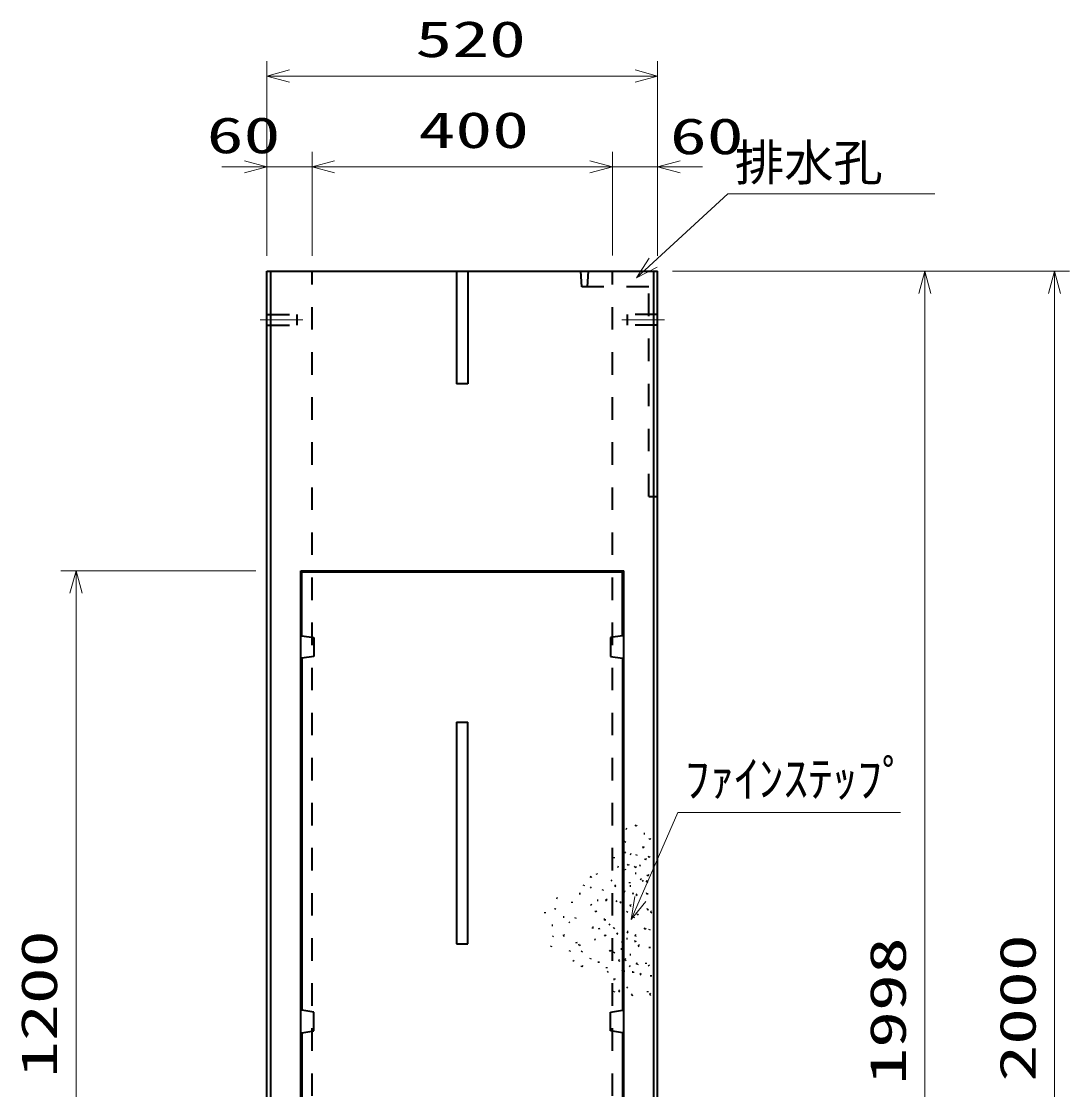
# Model space of a CAD drawing. Units: millimetres on the paper. Extents: x 15 to 1218, y 8 to 859.
# Drawn here: x 697.7 to 767.5, y 612.1 to 683.2 of the extents above; entities that cross this region are included whole.
import ezdxf
from ezdxf.enums import TextEntityAlignment as Align

# ---------------------------------------------------------------- set-up
doc = ezdxf.new("R2010")
doc.units = ezdxf.units.MM
doc.linetypes.add('USER2', pattern=[18.5, 12, -1.5, 3.5, -1.5])
doc.linetypes.add('USER3', pattern=[3, 1.5, -1.5])
for name, color, linetype, lineweight in [('D-BMK（構造物基準線）', 2, 'USER2', 18), ('D-STR-DIM（寸法）', 7, 'Continuous', 13), ('D-STR-HTXT（WS-旗）', 7, 'Continuous', 13), ('D-STR-HTXT（旗上げ）', 7, 'Continuous', 13), ('D-STR（構造物）', 1, 'Continuous', 35)]:
    doc.layers.add(name, color=color, linetype=linetype, lineweight=lineweight)
doc.styles.add('ＭＳ ゴシック', font='')
doc.styles.get('ＭＳ ゴシック').set_extended_font_data('MS Gothic')

# ---------------------------------------------------------------- blocks, each defined once
blk = doc.blocks.new('_Open30')
at = {"color": 7, "linetype": 'Continuous', "lineweight": 13}
for p, q in [((-1, 0.2679), (0, 0)), ((0, 0), (-1, -0.2679)), ((0, 0), (-1, 0))]:
    blk.add_line(p, q, dxfattribs=at)

msp = doc.modelspace()

# ---------------------------------------------------------------- linework, layer by layer
at = {"layer": 'D-BMK（構造物基準線）'}
for p, q in [((713.583, 663.307), (716.432, 663.307)), ((713.583, 663.307), (716.432, 663.307)), ((737.658, 663.307), (740.507, 663.307)), ((737.658, 663.307), (740.507, 663.307))]:
    msp.add_line(p, q, dxfattribs=at)
at = {"layer": 'D-STR-DIM（寸法）'}
for p, q in [((714.045, 667.557), (714.045, 680.534)), ((714.045, 667.557), (714.045, 680.534)), ((740.045, 674.514), (740.045, 680.534)), ((740.045, 674.514), (740.045, 680.534)), ((715.545, 679.534), (738.545, 679.534)), ((715.545, 679.534), (738.545, 679.534)), ((714.045, 667.557), (714.045, 674.484)), ((714.045, 667.557), (714.045, 674.484)), ((717.045, 667.557), (717.045, 674.484)), ((717.045, 667.609), (717.045, 674.484)), ((717.045, 667.557), (717.045, 674.484)), ((717.045, 667.609), (717.045, 674.484)), ((737.045, 667.587), (737.045, 674.484)), ((737.045, 667.587), (737.045, 674.484)), ((737.045, 667.587), (737.045, 674.484)), ((737.045, 667.587), (737.045, 674.484)), ((740.045, 667.557), (740.045, 674.484)), ((740.045, 667.557), (740.045, 674.484)), ((712.545, 673.484), (711.045, 673.484)), ((712.545, 673.484), (711.045, 673.484)), ((714.045, 673.484), (717.045, 673.484)), ((714.045, 673.484), (717.045, 673.484)), ((718.545, 673.484), (735.545, 673.484)), ((718.545, 673.484), (720.045, 673.484)), ((718.545, 673.484), (735.545, 673.484)), ((718.545, 673.484), (720.045, 673.484)), ((735.545, 673.484), (734.045, 673.484)), ((735.545, 673.484), (734.045, 673.484)), ((737.045, 673.484), (740.045, 673.484)), ((737.045, 673.484), (740.045, 673.484)), ((741.545, 673.484), (743.045, 673.484)), ((741.545, 673.484), (743.045, 673.484)), ((741.045, 666.557), (758.834, 666.557)), ((741.045, 666.557), (758.834, 666.557)), ((757.397, 666.557), (767.474, 666.557)), ((757.397, 666.557), (767.474, 666.557)), ((757.834, 568.157), (757.834, 665.057)), ((757.834, 568.157), (757.834, 665.057)), ((766.474, 568.057), (766.474, 665.057)), ((766.474, 568.057), (766.474, 665.057)), ((713.295, 646.607), (700.331, 646.607)), ((713.295, 646.607), (700.331, 646.607)), ((701.331, 588.107), (701.331, 645.107)), ((701.331, 588.107), (701.331, 645.107))]:
    msp.add_line(p, q, dxfattribs=at)
at = {"layer": 'D-STR-HTXT（WS-旗）'}
msp.add_lwpolyline([(758.499, 671.703), (744.711, 671.703), (739.753, 667.114)], dxfattribs=at)
msp.add_lwpolyline([(758.499, 671.703), (744.711, 671.703), (739.753, 667.114)], dxfattribs=at)
at = {"layer": 'D-STR-HTXT（旗上げ）'}
msp.add_lwpolyline([(756.217, 630.516), (741.388, 630.516), (738.888, 624.765)], dxfattribs=at)
msp.add_lwpolyline([(756.217, 630.516), (741.388, 630.516), (738.888, 624.765)], dxfattribs=at)
at = {"layer": 'D-STR（構造物）'}
for p, q in [((714.045, 566.657), (714.045, 666.557)), ((714.045, 666.557), (740.045, 666.557)), ((714.045, 566.657), (714.045, 666.557)), ((714.045, 666.557), (740.045, 666.557)), ((714.295, 566.657), (714.295, 666.557)), ((714.295, 566.657), (714.295, 666.557)), ((726.67, 666.557), (726.67, 659.057)), ((726.67, 666.557), (726.67, 659.057)), ((727.42, 666.557), (727.42, 659.057)), ((727.42, 666.557), (727.42, 659.057)), ((739.795, 566.657), (739.795, 666.557)), ((739.795, 566.657), (739.795, 666.557)), ((740.045, 566.657), (740.045, 666.557)), ((740.045, 566.657), (740.045, 666.557)), ((727.42, 659.057), (726.67, 659.057)), ((727.42, 659.057), (726.67, 659.057)), ((716.295, 586.607), (716.295, 646.607)), ((716.295, 646.607), (737.795, 646.607)), ((716.295, 586.607), (716.295, 646.607)), ((716.295, 646.607), (737.795, 646.607)), ((716.37, 646.532), (737.72, 646.532)), ((716.37, 642.282), (716.37, 646.532)), ((716.37, 646.532), (737.72, 646.532)), ((716.37, 642.282), (716.37, 646.532)), ((737.72, 642.282), (737.72, 646.532)), ((737.72, 642.282), (737.72, 646.532)), ((737.795, 586.607), (737.795, 646.607)), ((737.795, 586.607), (737.795, 646.607)), ((716.37, 642.282), (717.17, 642.157)), ((716.37, 642.282), (717.17, 642.157)), ((717.17, 642.157), (717.17, 640.907)), ((717.17, 642.157), (717.17, 640.907)), ((737.72, 642.282), (736.92, 642.157)), ((737.72, 642.282), (736.92, 642.157)), ((736.92, 642.157), (736.92, 640.907)), ((736.92, 642.157), (736.92, 640.907)), ((717.17, 640.907), (716.37, 640.782)), ((717.17, 640.907), (716.37, 640.782)), ((716.37, 640.782), (716.37, 617.357)), ((716.37, 640.782), (716.37, 617.357)), ((736.92, 640.907), (737.72, 640.782)), ((736.92, 640.907), (737.72, 640.782)), ((737.72, 640.782), (737.72, 617.357)), ((737.72, 640.782), (737.72, 617.357)), ((726.67, 636.532), (726.67, 621.782)), ((726.67, 636.532), (727.42, 636.532)), ((726.67, 636.532), (726.67, 621.782)), ((726.67, 636.532), (727.42, 636.532)), ((727.42, 621.782), (727.42, 636.532)), ((727.42, 621.782), (727.42, 636.532)), ((737.927, 629.46), (737.999, 629.44)), ((737.927, 629.46), (737.999, 629.44)), ((738.553, 629.635), (738.61, 629.683)), ((738.553, 629.635), (738.61, 629.683)), ((738.61, 629.683), (738.658, 629.626)), ((738.61, 629.683), (738.658, 629.626)), ((737.813, 628.605), (737.866, 628.552)), ((737.813, 628.605), (737.866, 628.552)), ((737.866, 628.552), (737.919, 628.605)), ((737.866, 628.552), (737.919, 628.605)), ((739.128, 629.129), (739.203, 629.129)), ((739.128, 629.129), (739.203, 629.129)), ((739.476, 628.744), (739.529, 628.797)), ((739.476, 628.744), (739.529, 628.797)), ((739.529, 628.797), (739.582, 628.744)), ((739.529, 628.797), (739.582, 628.744)), ((737.906, 627.883), (737.841, 627.845)), ((737.906, 627.883), (737.841, 627.845)), ((739.112, 628.196), (739.039, 628.177)), ((739.112, 628.196), (739.039, 628.177)), ((739.092, 628.269), (739.112, 628.196)), ((739.092, 628.269), (739.112, 628.196)), ((737.159, 627.469), (737.152, 627.544)), ((737.159, 627.469), (737.152, 627.544)), ((738.293, 627.733), (738.219, 627.746)), ((738.293, 627.733), (738.219, 627.746)), ((738.632, 627.661), (738.658, 627.732)), ((738.632, 627.661), (738.658, 627.732)), ((739.229, 627.359), (739.242, 627.433)), ((739.229, 627.359), (739.242, 627.433)), ((739.242, 627.433), (739.316, 627.42)), ((739.242, 627.433), (739.316, 627.42)), ((739.424, 627.559), (739.485, 627.602)), ((739.424, 627.559), (739.485, 627.602)), ((739.485, 627.602), (739.528, 627.541)), ((739.485, 627.602), (739.528, 627.541)), ((736.029, 626.391), (735.992, 626.456)), ((736.029, 626.391), (735.992, 626.456)), ((737.447, 626.871), (737.377, 626.897)), ((737.447, 626.871), (737.377, 626.897)), ((737.86, 626.755), (737.891, 626.687)), ((737.86, 626.755), (737.891, 626.687)), ((738.076, 627.06), (738.015, 627.017)), ((738.076, 627.06), (738.015, 627.017)), ((738.076, 627.06), (738.119, 626.998)), ((738.076, 627.06), (738.119, 626.998)), ((738.51, 626.883), (738.571, 626.926)), ((738.51, 626.883), (738.571, 626.926)), ((738.619, 626.456), (738.544, 626.462)), ((738.619, 626.456), (738.544, 626.462)), ((738.571, 626.926), (738.615, 626.865)), ((738.571, 626.926), (738.615, 626.865)), ((738.841, 626.986), (738.909, 627.018)), ((738.841, 626.986), (738.909, 627.018)), ((739.356, 626.308), (739.394, 626.373)), ((739.356, 626.308), (739.394, 626.373)), ((739.394, 626.373), (739.459, 626.335)), ((739.394, 626.373), (739.459, 626.335)), ((735.141, 625.632), (735.161, 625.704)), ((735.141, 625.632), (735.161, 625.704)), ((735.614, 626.214), (735.561, 626.267)), ((735.614, 626.214), (735.561, 626.267)), ((735.614, 626.214), (735.667, 626.267)), ((735.614, 626.214), (735.667, 626.267)), ((736.995, 626.012), (736.937, 625.963)), ((736.995, 626.012), (736.937, 625.963)), ((737.18, 625.676), (737.241, 625.633)), ((737.18, 625.676), (737.241, 625.633)), ((738.206, 625.817), (738.193, 625.891)), ((738.206, 625.817), (738.193, 625.891)), ((738.963, 626.04), (738.914, 626.097)), ((738.963, 626.04), (738.914, 626.097)), ((739.074, 625.982), (739.012, 625.939)), ((739.074, 625.982), (739.012, 625.939)), ((739.117, 625.92), (739.074, 625.982)), ((739.117, 625.92), (739.074, 625.982)), ((739.365, 625.929), (739.291, 625.943)), ((739.365, 625.929), (739.291, 625.943)), ((739.352, 625.856), (739.365, 625.929)), ((739.352, 625.856), (739.365, 625.929)), ((734.832, 625.125), (734.907, 625.131)), ((734.832, 625.125), (734.907, 625.131)), ((735.589, 625.507), (735.654, 625.545)), ((735.589, 625.507), (735.654, 625.545)), ((736.405, 625.394), (736.38, 625.324)), ((736.405, 625.394), (736.38, 625.324)), ((737.241, 625.633), (737.198, 625.571)), ((737.241, 625.633), (737.198, 625.571)), ((737.822, 625.275), (737.897, 625.269)), ((737.822, 625.275), (737.897, 625.269)), ((738.187, 625.646), (738.262, 625.646)), ((738.187, 625.646), (738.262, 625.646)), ((738.431, 625.125), (738.358, 625.105)), ((738.431, 625.125), (738.358, 625.105)), ((738.593, 625.088), (738.655, 625.045)), ((738.593, 625.088), (738.655, 625.045)), ((738.655, 625.045), (738.612, 624.983)), ((738.655, 625.045), (738.612, 624.983)), ((739.274, 625.132), (739.348, 625.145)), ((739.274, 625.132), (739.348, 625.145)), ((739.348, 625.145), (739.361, 625.071)), ((739.348, 625.145), (739.361, 625.071)), ((733.388, 624.8), (733.314, 624.807)), ((733.388, 624.8), (733.314, 624.807)), ((734.353, 624.51), (734.36, 624.584)), ((734.353, 624.51), (734.36, 624.584)), ((735.607, 624.417), (735.639, 624.349)), ((735.607, 624.417), (735.639, 624.349)), ((736.097, 624.658), (736.022, 624.664)), ((736.097, 624.658), (736.022, 624.664)), ((736.656, 624.68), (736.588, 624.648)), ((736.656, 624.68), (736.588, 624.648)), ((736.656, 624.68), (736.625, 624.748)), ((736.656, 624.68), (736.625, 624.748)), ((737.344, 624.574), (737.296, 624.632)), ((737.344, 624.574), (737.296, 624.632)), ((737.596, 624.535), (737.531, 624.498)), ((737.596, 624.535), (737.531, 624.498)), ((737.559, 624.6), (737.596, 624.535)), ((737.559, 624.6), (737.596, 624.535)), ((738.2, 624.309), (738.273, 624.328)), ((738.2, 624.309), (738.273, 624.328)), ((738.273, 624.328), (738.253, 624.401)), ((738.273, 624.328), (738.253, 624.401)), ((732.548, 623.888), (732.529, 623.815)), ((732.548, 623.888), (732.529, 623.815)), ((733.231, 624.111), (733.174, 624.063)), ((733.231, 624.111), (733.174, 624.063)), ((733.279, 624.054), (733.231, 624.111)), ((733.279, 624.054), (733.231, 624.111)), ((733.824, 623.557), (733.749, 623.557)), ((733.824, 623.557), (733.749, 623.557)), ((734.572, 623.473), (734.603, 623.541)), ((734.572, 623.473), (734.603, 623.541)), ((735.882, 623.92), (735.94, 623.968)), ((735.882, 623.92), (735.94, 623.968)), ((735.94, 623.968), (735.988, 623.911)), ((735.94, 623.968), (735.988, 623.911)), ((738.037, 623.928), (737.999, 623.863)), ((738.037, 623.928), (737.999, 623.863)), ((738.46, 623.572), (738.447, 623.498)), ((738.46, 623.572), (738.447, 623.498)), ((738.714, 623.761), (738.653, 623.718)), ((738.714, 623.761), (738.653, 623.718)), ((738.714, 623.761), (738.757, 623.7)), ((738.714, 623.761), (738.757, 623.7)), ((739.404, 624.077), (739.33, 624.064)), ((739.404, 624.077), (739.33, 624.064)), ((739.417, 624.003), (739.404, 624.077)), ((739.417, 624.003), (739.404, 624.077)), ((739.646, 623.906), (739.585, 623.949)), ((739.646, 623.906), (739.585, 623.949)), ((739.603, 623.845), (739.646, 623.906)), ((739.603, 623.845), (739.646, 623.906)), ((733.001, 623.011), (733.076, 623.011)), ((733.001, 623.011), (733.076, 623.011)), ((734.203, 623.172), (734.15, 623.225)), ((734.203, 623.172), (734.15, 623.225)), ((735.709, 622.869), (735.709, 622.794)), ((735.784, 622.869), (735.709, 622.869)), ((735.709, 622.869), (735.709, 622.794)), ((735.784, 622.869), (735.709, 622.869)), ((736.177, 622.742), (736.158, 622.814)), ((736.177, 622.742), (736.158, 622.814)), ((736.458, 623.414), (736.533, 623.414)), ((736.458, 623.414), (736.533, 623.414)), ((736.533, 623.414), (736.533, 623.339)), ((736.533, 623.414), (736.533, 623.339)), ((736.858, 623.082), (736.805, 623.029)), ((736.858, 623.082), (736.805, 623.029)), ((737.137, 622.847), (737.08, 622.799)), ((737.137, 622.847), (737.08, 622.799)), ((737.137, 622.847), (737.186, 622.79)), ((737.137, 622.847), (737.186, 622.79)), ((739.155, 622.774), (739.216, 622.817)), ((739.155, 622.774), (739.216, 622.817)), ((739.216, 622.817), (739.259, 622.756)), ((739.216, 622.817), (739.259, 622.756)), ((733.105, 622.294), (733.047, 622.246)), ((733.105, 622.294), (733.047, 622.246)), ((733.769, 622.305), (733.834, 622.343)), ((733.769, 622.305), (733.834, 622.343)), ((733.834, 622.343), (733.797, 622.408)), ((733.834, 622.343), (733.797, 622.408)), ((736.56, 622.349), (736.492, 622.317)), ((736.56, 622.349), (736.492, 622.317)), ((736.592, 622.281), (736.56, 622.349)), ((736.592, 622.281), (736.56, 622.349)), ((737.322, 622.511), (737.384, 622.468)), ((737.322, 622.511), (737.384, 622.468)), ((737.384, 622.468), (737.341, 622.407)), ((737.384, 622.468), (737.341, 622.407)), ((738.04, 622.104), (737.965, 622.111)), ((738.04, 622.104), (737.965, 622.111)), ((738.027, 622.518), (738.085, 622.567)), ((738.027, 622.518), (738.085, 622.567)), ((738.085, 622.567), (738.036, 622.624)), ((738.085, 622.567), (738.036, 622.624)), ((738.594, 622.334), (738.521, 622.353)), ((738.594, 622.334), (738.521, 622.353)), ((738.574, 622.261), (738.594, 622.334)), ((738.574, 622.261), (738.594, 622.334)), ((739.508, 622.765), (739.495, 622.691)), ((739.508, 622.765), (739.495, 622.691)), ((726.67, 621.782), (727.42, 621.782)), ((726.67, 621.782), (727.42, 621.782)), ((732.965, 621.656), (732.946, 621.583)), ((732.965, 621.656), (732.946, 621.583)), ((734.664, 621.81), (734.645, 621.883)), ((734.664, 621.81), (734.645, 621.883)), ((734.848, 621.722), (734.783, 621.685)), ((734.848, 621.722), (734.783, 621.685)), ((734.848, 621.722), (734.886, 621.657)), ((734.848, 621.722), (734.886, 621.657)), ((735.845, 622.098), (735.916, 622.073)), ((735.845, 622.098), (735.916, 622.073)), ((737.663, 621.433), (737.59, 621.413)), ((737.663, 621.433), (737.59, 621.413)), ((737.717, 621.881), (737.642, 621.881)), ((737.717, 621.881), (737.642, 621.881)), ((737.643, 621.505), (737.663, 621.433)), ((737.643, 621.505), (737.663, 621.433)), ((738.573, 621.96), (738.501, 621.941)), ((738.573, 621.96), (738.501, 621.941)), ((738.593, 621.888), (738.573, 621.96)), ((738.593, 621.888), (738.573, 621.96)), ((738.76, 621.602), (738.817, 621.651)), ((738.76, 621.602), (738.817, 621.651)), ((738.817, 621.651), (738.769, 621.708)), ((738.817, 621.651), (738.769, 621.708)), ((739.513, 621.568), (739.507, 621.493)), ((739.513, 621.568), (739.507, 621.493)), ((734.21, 621.346), (734.184, 621.275)), ((734.21, 621.346), (734.184, 621.275)), ((734.429, 620.699), (734.461, 620.631)), ((734.429, 620.699), (734.461, 620.631)), ((734.972, 621.254), (735.025, 621.307)), ((734.972, 621.254), (735.025, 621.307)), ((735.589, 620.762), (735.608, 620.834)), ((735.589, 620.762), (735.608, 620.834)), ((736.89, 621.332), (736.822, 621.3)), ((736.89, 621.332), (736.822, 621.3)), ((736.922, 621.264), (736.89, 621.332)), ((736.922, 621.264), (736.89, 621.332)), ((737.168, 621.23), (737.143, 621.159)), ((737.168, 621.23), (737.143, 621.159)), ((737.51, 620.68), (737.438, 620.699)), ((737.51, 620.68), (737.438, 620.699)), ((737.491, 620.607), (737.51, 620.68)), ((737.491, 620.607), (737.51, 620.68)), ((737.931, 620.732), (737.878, 620.785)), ((737.931, 620.732), (737.878, 620.785)), ((737.878, 620.679), (737.931, 620.732)), ((737.878, 620.679), (737.931, 620.732)), ((738.188, 621.058), (738.263, 621.058)), ((738.188, 621.058), (738.263, 621.058)), ((734.952, 620.275), (735.01, 620.323)), ((734.952, 620.275), (735.01, 620.323)), ((735.01, 620.323), (735.058, 620.266)), ((735.01, 620.323), (735.058, 620.266)), ((736.109, 620.599), (736.115, 620.525)), ((736.109, 620.599), (736.115, 620.525)), ((736.634, 620.228), (736.634, 620.153)), ((736.634, 620.228), (736.634, 620.153)), ((737.734, 619.997), (737.676, 619.949)), ((737.734, 619.997), (737.676, 619.949)), ((737.734, 619.997), (737.686, 620.054)), ((737.734, 619.997), (737.686, 620.054)), ((737.824, 619.922), (737.824, 619.997)), ((737.824, 619.922), (737.824, 619.997)), ((738.247, 620.279), (738.179, 620.31)), ((738.247, 620.279), (738.179, 620.31)), ((738.7, 620.449), (738.627, 620.469)), ((738.7, 620.449), (738.627, 620.469)), ((738.7, 620.449), (738.68, 620.377)), ((738.7, 620.449), (738.68, 620.377)), ((739.284, 620.447), (739.291, 620.522)), ((739.284, 620.447), (739.291, 620.522)), ((739.48, 620.295), (739.432, 620.352)), ((739.48, 620.295), (739.432, 620.352)), ((736.75, 619.935), (736.697, 619.882)), ((736.75, 619.935), (736.697, 619.882)), ((737.179, 619.404), (737.104, 619.404)), ((737.179, 619.404), (737.104, 619.404)), ((737.179, 619.479), (737.179, 619.404)), ((737.179, 619.479), (737.179, 619.404)), ((738.355, 619.921), (738.43, 619.915)), ((738.355, 619.921), (738.43, 619.915)), ((738.43, 619.915), (738.423, 619.84)), ((738.43, 619.915), (738.423, 619.84)), ((738.923, 619.767), (738.866, 619.718)), ((738.923, 619.767), (738.866, 619.718)), ((738.875, 619.824), (738.923, 619.767)), ((738.875, 619.824), (738.923, 619.767)), ((739.613, 619.609), (739.619, 619.684)), ((739.613, 619.609), (739.619, 619.684)), ((737.164, 618.625), (737.132, 618.557)), ((737.164, 618.625), (737.132, 618.557)), ((737.529, 618.642), (737.476, 618.695)), ((737.529, 618.642), (737.476, 618.695)), ((737.476, 618.589), (737.529, 618.642)), ((737.476, 618.589), (737.529, 618.642)), ((737.984, 618.901), (738.037, 618.848)), ((737.984, 618.901), (738.037, 618.848)), ((739.39, 618.563), (739.397, 618.638)), ((739.39, 618.563), (739.397, 618.638)), ((738.286, 618.426), (738.354, 618.394)), ((738.286, 618.426), (738.354, 618.394)), ((738.354, 618.394), (738.322, 618.326)), ((738.354, 618.394), (738.322, 618.326)), ((739.529, 618.362), (739.587, 618.41)), ((739.529, 618.362), (739.587, 618.41)), ((739.587, 618.41), (739.538, 618.468)), ((739.587, 618.41), (739.538, 618.468)), ((717.17, 617.232), (716.37, 617.357)), ((717.17, 617.232), (716.37, 617.357)), ((717.17, 615.982), (717.17, 617.232)), ((717.17, 615.982), (717.17, 617.232)), ((736.92, 617.232), (737.72, 617.357)), ((736.92, 617.232), (737.72, 617.357)), ((736.92, 615.982), (736.92, 617.232)), ((736.92, 615.982), (736.92, 617.232)), ((716.37, 615.857), (717.17, 615.982)), ((716.37, 615.857), (717.17, 615.982)), ((716.37, 615.857), (716.37, 592.432)), ((716.37, 615.857), (716.37, 592.432)), ((737.72, 615.857), (736.92, 615.982)), ((737.72, 615.857), (736.92, 615.982)), ((737.72, 615.857), (737.72, 592.432)), ((737.72, 615.857), (737.72, 592.432))]:
    msp.add_line(p, q, dxfattribs=at)
at = {"layer": 'D-STR（構造物）', "linetype": 'USER3'}
for p, q in [((717.045, 566.657), (717.045, 666.557)), ((717.045, 566.657), (717.045, 666.557)), ((735.013, 665.507), (734.932, 666.557)), ((735.013, 665.507), (734.932, 666.557)), ((735.379, 665.507), (735.452, 666.557)), ((735.379, 665.507), (735.452, 666.557)), ((737.045, 566.657), (737.045, 666.557)), ((737.045, 566.657), (737.045, 666.557)), ((739.47, 665.507), (735.013, 665.507)), ((739.47, 665.507), (735.013, 665.507)), ((739.47, 651.557), (739.47, 665.507)), ((739.47, 651.557), (739.47, 665.507)), ((714.045, 663.657), (716.045, 663.657)), ((714.045, 663.657), (716.045, 663.657)), ((716.045, 662.957), (716.045, 663.657)), ((716.045, 662.957), (716.045, 663.657)), ((740.045, 663.657), (738.045, 663.657)), ((738.045, 662.957), (738.045, 663.657)), ((740.045, 663.657), (738.045, 663.657)), ((738.045, 662.957), (738.045, 663.657)), ((714.045, 662.957), (716.045, 662.957)), ((714.045, 662.957), (716.045, 662.957)), ((740.045, 662.957), (738.045, 662.957)), ((740.045, 662.957), (738.045, 662.957)), ((739.47, 651.557), (740.045, 651.557)), ((739.47, 651.557), (740.045, 651.557))]:
    msp.add_line(p, q, dxfattribs=at)

# ---------------------------------------------------------------- block references
at = {"layer": 'D-STR-DIM（寸法）', "xscale": 1.5, "yscale": 1.5}
for p, rotation in [((714.045, 679.534), 180), ((714.045, 679.534), 180), ((717.045, 673.484), 180), ((717.045, 673.484), 180), ((717.045, 673.484), 180), ((717.045, 673.484), 180), ((740.045, 673.484), 180), ((740.045, 673.484), 180), ((757.834, 666.557), 90), ((757.834, 666.557), 90), ((766.474, 666.557), 90), ((766.474, 666.557), 90), ((701.331, 646.607), 90), ((701.331, 646.607), 90)]:
    msp.add_blockref('_Open30', p, dxfattribs=dict(at, rotation=rotation))
for p in [(740.045, 679.534), (740.045, 679.534), (714.045, 673.484), (714.045, 673.484), (737.045, 673.484), (737.045, 673.484), (737.045, 673.484), (737.045, 673.484)]:
    msp.add_blockref('_Open30', p, dxfattribs=at)
at = {"layer": 'D-STR-HTXT（WS-旗）', "xscale": 1.5, "yscale": 1.5, "rotation": 222.78711}
msp.add_blockref('_Open30', (738.652, 666.096), dxfattribs=at)
msp.add_blockref('_Open30', (738.652, 666.096), dxfattribs=at)
at = {"layer": 'D-STR-HTXT（旗上げ）', "xscale": 1.5, "yscale": 1.5, "rotation": 246.50838}
msp.add_blockref('_Open30', (738.29, 623.39), dxfattribs=at)
msp.add_blockref('_Open30', (738.29, 623.39), dxfattribs=at)

# ---------------------------------------------------------------- texts
at = {"layer": 'D-STR-DIM（寸法）', "style": 'ＭＳ ゴシック', "width": 1.5}
for s, p in [('520', (723.92, 680.072)), ('520', (723.92, 680.072)), ('400', (724.128, 674.021)), ('400', (724.128, 674.021)), ('60', (710.03, 673.672)), ('60', (710.03, 673.672)), ('60', (740.864, 673.608)), ('60', (740.864, 673.608))]:
    msp.add_text(s, height=2.405, dxfattribs=at).set_placement(p, align=Align.BOTTOM_LEFT)
for s, p in [('1200', (700.794, 612.857)), ('1200', (700.794, 612.857)), ('2000', (765.936, 612.599)), ('2000', (765.936, 612.599)), ('1998', (757.296, 612.399)), ('1998', (757.296, 612.399))]:
    msp.add_text(s, height=2.405, rotation=90, dxfattribs=at).set_placement(p, align=Align.BOTTOM_LEFT)
at = {"layer": 'D-STR-HTXT（WS-旗）', "style": 'ＭＳ ゴシック'}
msp.add_text('排水孔', height=2.405, dxfattribs=at).set_placement((745.191, 671.855), align=Align.BOTTOM_LEFT)
msp.add_text('排水孔', height=2.405, dxfattribs=at).set_placement((745.191, 671.855), align=Align.BOTTOM_LEFT)
at = {"layer": 'D-STR-HTXT（旗上げ）', "style": 'ＭＳ ゴシック'}
msp.add_text('ﾌｧｲﾝｽﾃｯﾌﾟ', height=2.405, dxfattribs=at).set_placement((741.867, 630.84), align=Align.BOTTOM_LEFT)
msp.add_text('ﾌｧｲﾝｽﾃｯﾌﾟ', height=2.405, dxfattribs=at).set_placement((741.867, 630.84), align=Align.BOTTOM_LEFT)

doc.saveas('drawing.dxf')
